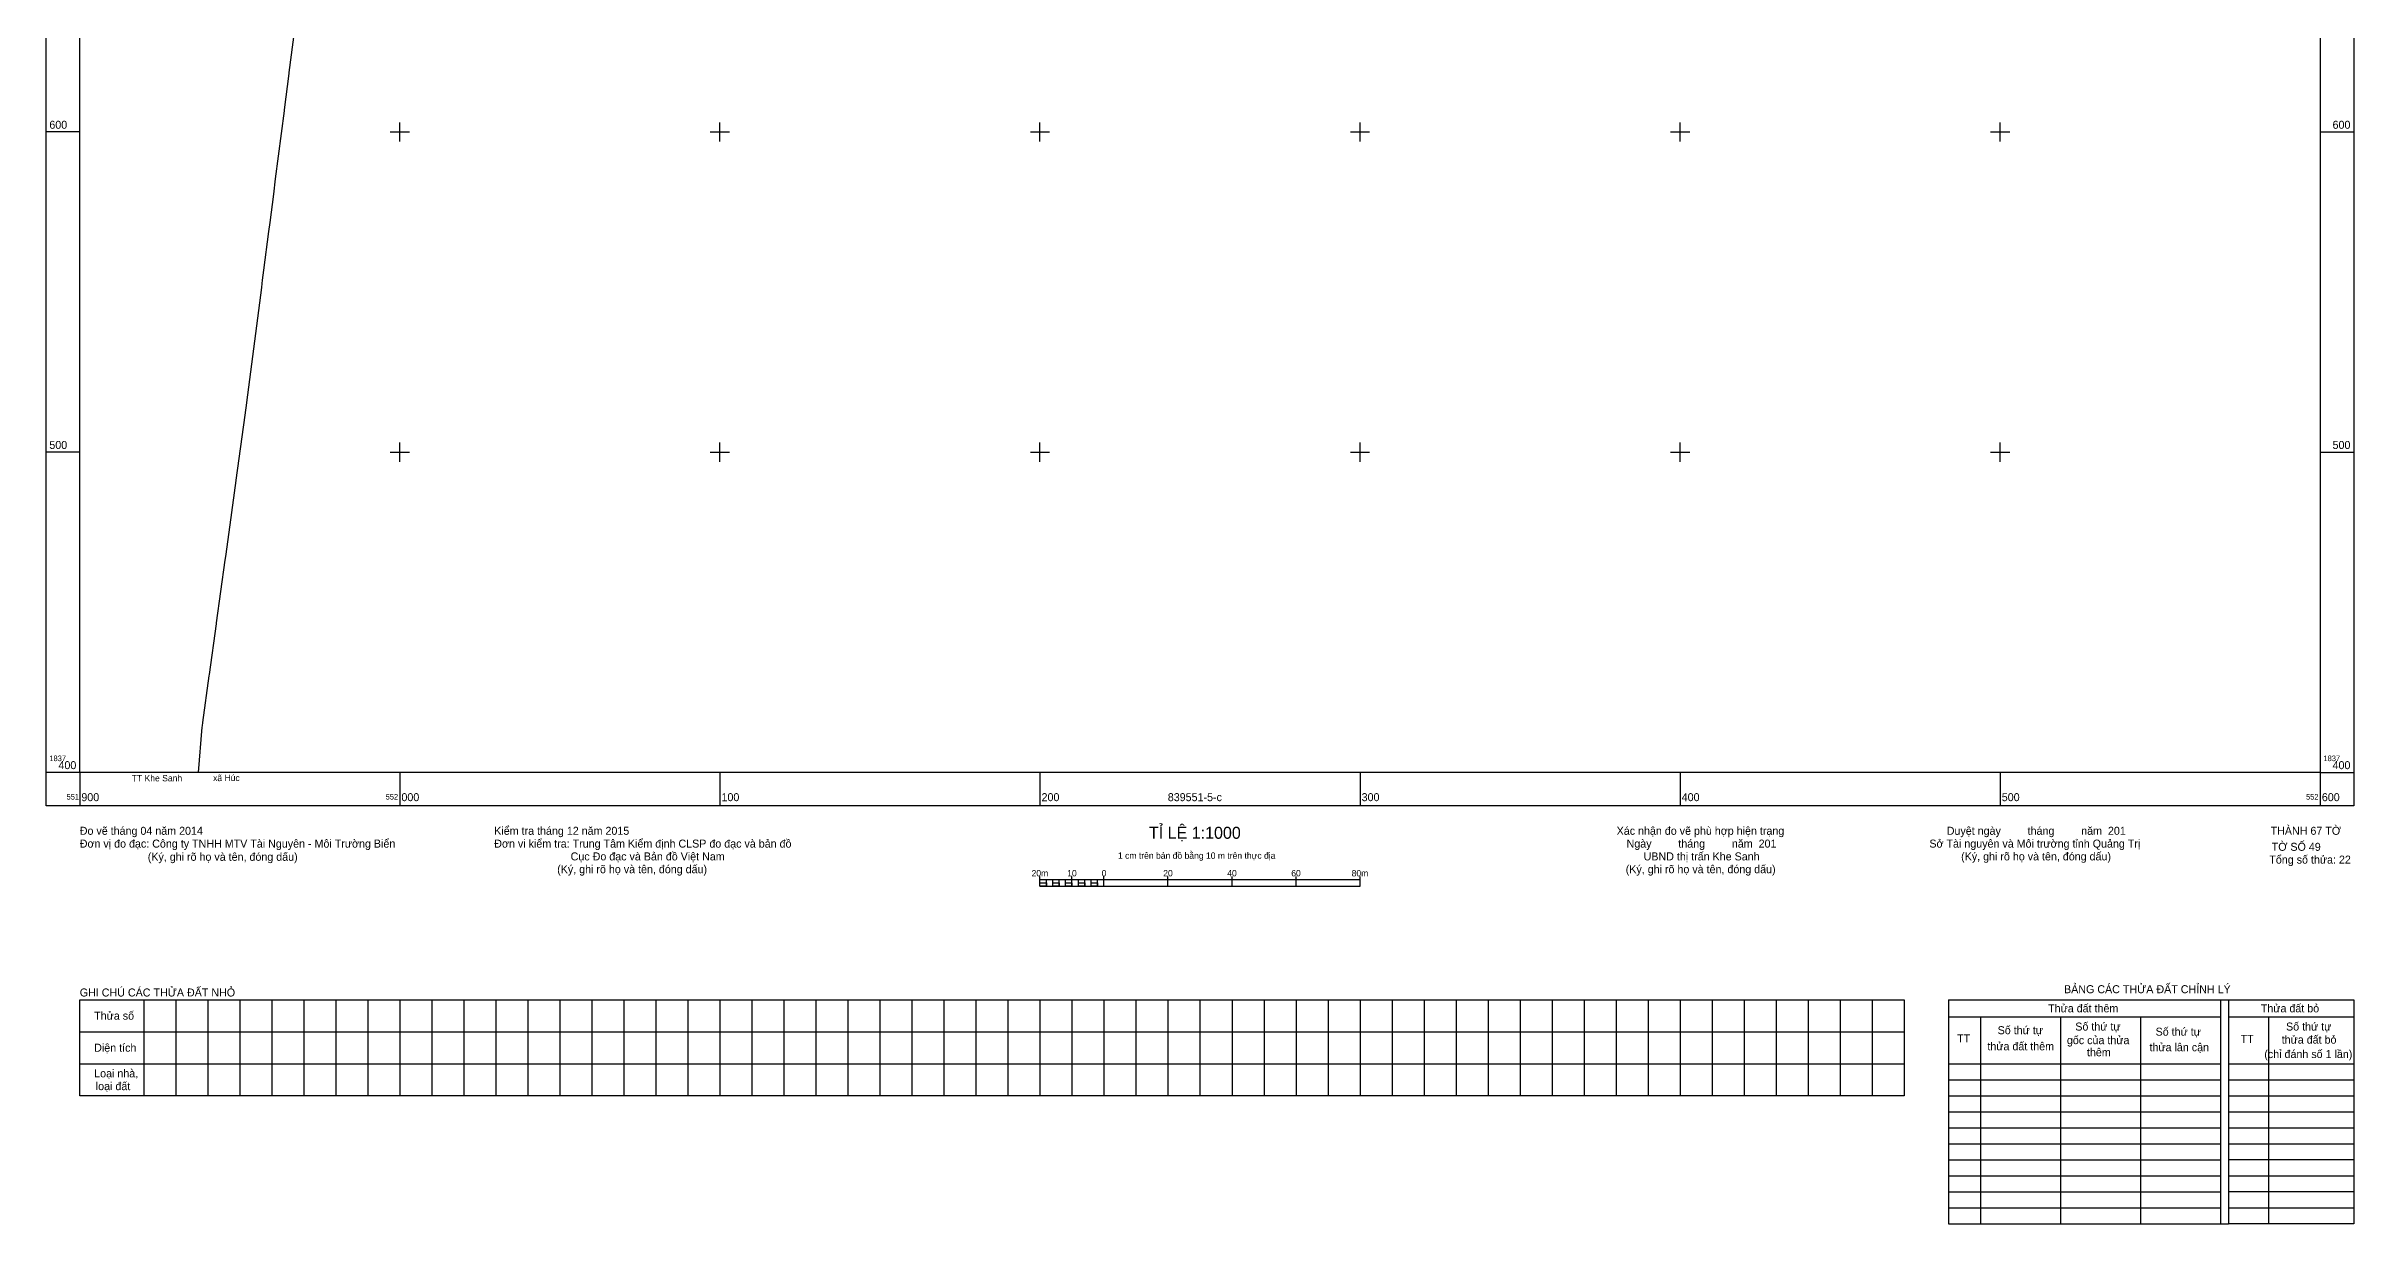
# Model space of a CAD drawing. Extents: x 551890 to 552618, y 1837259 to 1838146.
# Drawn here: x 551890 to 552610, y 1837259 to 1837627 of the extents above; entities that cross this region are included whole.
import ezdxf

# ---------------------------------------------------------------- set-up
doc = ezdxf.new("R2010")
doc.units = 0
for name, color, linetype in [('Level 28', 7, 'Continuous'), ('Level 46', 7, 'Continuous'), ('Level 63', 7, 'Continuous')]:
    doc.layers.add(name, color=color, linetype=linetype)

msp = doc.modelspace()

# ---------------------------------------------------------------- linework, layer by layer
at = {"layer": 'Level 46'}
for p, q in [((551965.47, 1837618.53), (551968.21, 1837639.87)), ((551957.12, 1837553.67), (551957.53, 1837556.84)), ((551952.22, 1837515.54), (551956.84, 1837551.46)), ((551942.71, 1837446.66), (551945.43, 1837466.27))]:
    msp.add_line(p, q, dxfattribs=at)
for points in [[(551963.97, 1837606.95), (551965.43, 1837618.24), (551965.47, 1837618.53)], [(551959.45, 1837571.72), (551960.59, 1837580.62), (551961.2, 1837585.35), (551963.93, 1837606.61), (551963.97, 1837606.95)], [(551957.53, 1837556.84), (551959.08, 1837568.87), (551959.45, 1837571.72)], [(551956.84, 1837551.46), (551956.99, 1837552.67), (551957.12, 1837553.67)], [(551948.9, 1837491.3), (551951.71, 1837511.52), (551952.21, 1837515.45)], [(551946.96, 1837477.27), (551948.88, 1837491.13), (551948.9, 1837491.3)], [(551945.43, 1837466.27), (551945.59, 1837467.39), (551946.96, 1837477.27)], [(551940.44, 1837430.19), (551940.49, 1837430.58), (551942.67, 1837446.34), (551942.71, 1837446.66)], [(551938.32, 1837414.5), (551938.41, 1837415.61), (551940.44, 1837430.19)], [(551937.14, 1837400), (551938.29, 1837414.09), (551938.32, 1837414.5)]]:
    msp.add_lwpolyline(points, dxfattribs=at)
at = {"layer": 'Level 63'}
for p, q in [((552483.84, 1837329), (552610.5, 1837329)), ((552483.84, 1837329), (552483.84, 1837259)), ((552568.84, 1837329), (552568.84, 1837259)), ((552571.34, 1837329), (552571.34, 1837259)), ((552610.5, 1837329), (552610.5, 1837259)), ((552483.84, 1837323.63), (552568.84, 1837323.63)), ((552493.84, 1837323.63), (552493.84, 1837259)), ((552518.84, 1837323.63), (552518.84, 1837259)), ((552543.84, 1837323.63), (552543.84, 1837259)), ((552571.34, 1837323.63), (552610.5, 1837323.63)), ((552583.84, 1837323.63), (552583.84, 1837259)), ((552483.84, 1837309), (552568.84, 1837309)), ((552483.84, 1837304), (552568.84, 1837304)), ((552571.34, 1837309), (552610.5, 1837309)), ((552571.34, 1837304), (552610.5, 1837304)), ((552483.84, 1837299), (552568.84, 1837299)), ((552571.34, 1837299), (552610.5, 1837299)), ((552483.84, 1837294), (552568.84, 1837294)), ((552483.84, 1837289), (552568.84, 1837289)), ((552571.34, 1837294), (552610.5, 1837294)), ((552571.34, 1837289), (552610.5, 1837289)), ((552483.84, 1837284), (552568.84, 1837284)), ((552571.34, 1837284), (552610.5, 1837284)), ((552483.84, 1837279), (552568.84, 1837279)), ((552483.84, 1837274), (552568.84, 1837274)), ((552610.5, 1837279), (552571.34, 1837279)), ((552571.34, 1837274), (552610.5, 1837274)), ((552483.84, 1837269), (552568.84, 1837269)), ((552610.5, 1837269), (552571.34, 1837269)), ((552483.84, 1837264), (552568.84, 1837264)), ((552571.34, 1837264), (552610.5, 1837264)), ((552483.84, 1837259), (552568.84, 1837259)), ((552568.84, 1837259), (552571.34, 1837259)), ((552610.5, 1837259), (552571.34, 1837259))]:
    msp.add_line(p, q, dxfattribs=at)
for points in [[(551889.5, 1838110.5), (552610.5, 1838110.5), (552610.5, 1837389.5), (551889.5, 1837389.5)], [(551900, 1838100), (552600, 1838100), (552600, 1837400), (551900, 1837400)], [(552200, 1837364.5), (552200, 1837365.5), (552202, 1837365.5), (552202, 1837364.5)], [(552204, 1837364.5), (552204, 1837365.5), (552206, 1837365.5), (552206, 1837364.5)], [(552208, 1837364.5), (552208, 1837365.5), (552210, 1837365.5), (552210, 1837364.5)], [(552212, 1837364.5), (552212, 1837365.5), (552214, 1837365.5), (552214, 1837364.5)], [(552216, 1837364.5), (552216, 1837365.5), (552218, 1837365.5), (552218, 1837364.5)]]:
    msp.add_lwpolyline(points, close=True, dxfattribs=at)
for points in [[(551900, 1837600), (551889.5, 1837600)], [(551997, 1837600), (552003, 1837600)], [(552000, 1837597), (552000, 1837603)], [(552097, 1837600), (552103, 1837600)], [(552100, 1837597), (552100, 1837603)], [(552197, 1837600), (552203, 1837600)], [(552200, 1837597), (552200, 1837603)], [(552297, 1837600), (552303, 1837600)], [(552300, 1837597), (552300, 1837603)], [(552397, 1837600), (552403, 1837600)], [(552400, 1837597), (552400, 1837603)], [(552497, 1837600), (552503, 1837600)], [(552500, 1837597), (552500, 1837603)], [(552600, 1837600), (552610.5, 1837600)], [(551900, 1837500), (551889.5, 1837500)], [(551997, 1837500), (552003, 1837500)], [(552000, 1837497), (552000, 1837503)], [(552097, 1837500), (552103, 1837500)], [(552100, 1837497), (552100, 1837503)], [(552197, 1837500), (552203, 1837500)], [(552200, 1837497), (552200, 1837503)], [(552297, 1837500), (552303, 1837500)], [(552300, 1837497), (552300, 1837503)], [(552397, 1837500), (552403, 1837500)], [(552400, 1837497), (552400, 1837503)], [(552497, 1837500), (552503, 1837500)], [(552500, 1837497), (552500, 1837503)], [(552600, 1837500), (552610.5, 1837500)], [(551900, 1837400), (551889.5, 1837400)], [(551900, 1837400), (551900, 1837389.5)], [(552000, 1837400), (552000, 1837389.5)], [(552100, 1837400), (552100, 1837389.5)], [(552200, 1837400), (552200, 1837389.5)], [(552300, 1837400), (552300, 1837389.5)], [(552400, 1837400), (552400, 1837389.5)], [(552500, 1837400), (552500, 1837389.5)], [(552600, 1837400), (552600, 1837389.5)], [(552600, 1837400), (552610.5, 1837400)], [(552200, 1837364.5), (552200, 1837367.5)], [(552200, 1837366.5), (552300, 1837366.5)], [(552200, 1837364.5), (552300, 1837364.5)], [(552202, 1837364.5), (552202, 1837366.5)], [(552204, 1837364.5), (552204, 1837366.5)], [(552206, 1837364.5), (552206, 1837366.5)], [(552208, 1837364.5), (552208, 1837366.5)], [(552210, 1837364.5), (552210, 1837367.5)], [(552210, 1837364.5), (552210, 1837366.5)], [(552212, 1837364.5), (552212, 1837366.5)], [(552214, 1837364.5), (552214, 1837366.5)], [(552216, 1837364.5), (552216, 1837366.5)], [(552218, 1837364.5), (552218, 1837366.5)], [(552220, 1837364.5), (552220, 1837367.5)], [(552240, 1837364.5), (552240, 1837367.5)], [(552260, 1837364.5), (552260, 1837367.5)], [(552280, 1837364.5), (552280, 1837367.5)], [(552300, 1837364.5), (552300, 1837367.5)], [(552470, 1837299), (551900, 1837299), (551900, 1837329), (552470, 1837329)], [(551920, 1837329), (551920, 1837299)], [(551930, 1837329), (551930, 1837299)], [(551940, 1837329), (551940, 1837299)], [(551950, 1837329), (551950, 1837299)], [(551960, 1837329), (551960, 1837299)], [(551970, 1837329), (551970, 1837299)], [(551980, 1837329), (551980, 1837299)], [(551990, 1837329), (551990, 1837299)], [(552000, 1837329), (552000, 1837299)], [(552010, 1837329), (552010, 1837299)], [(552020, 1837329), (552020, 1837299)], [(552030, 1837329), (552030, 1837299)], [(552040, 1837329), (552040, 1837299)], [(552050, 1837329), (552050, 1837299)], [(552060, 1837329), (552060, 1837299)], [(552070, 1837329), (552070, 1837299)], [(552080, 1837329), (552080, 1837299)], [(552090, 1837329), (552090, 1837299)], [(552100, 1837329), (552100, 1837299)], [(552110, 1837329), (552110, 1837299)], [(552120, 1837329), (552120, 1837299)], [(552130, 1837329), (552130, 1837299)], [(552140, 1837329), (552140, 1837299)], [(552150, 1837329), (552150, 1837299)], [(552160, 1837329), (552160, 1837299)], [(552170, 1837329), (552170, 1837299)], [(552180, 1837329), (552180, 1837299)], [(552190, 1837329), (552190, 1837299)], [(552200, 1837329), (552200, 1837299)], [(552210, 1837329), (552210, 1837299)], [(552220, 1837329), (552220, 1837299)], [(552230, 1837329), (552230, 1837299)], [(552240, 1837329), (552240, 1837299)], [(552250, 1837329), (552250, 1837299)], [(552260, 1837329), (552260, 1837299)], [(552270, 1837329), (552270, 1837299)], [(552280, 1837329), (552280, 1837299)], [(552290, 1837329), (552290, 1837299)], [(552300, 1837329), (552300, 1837299)], [(552310, 1837329), (552310, 1837299)], [(552320, 1837329), (552320, 1837299)], [(552330, 1837329), (552330, 1837299)], [(552340, 1837329), (552340, 1837299)], [(552350, 1837329), (552350, 1837299)], [(552360, 1837329), (552360, 1837299)], [(552370, 1837329), (552370, 1837299)], [(552380, 1837329), (552380, 1837299)], [(552390, 1837329), (552390, 1837299)], [(552400, 1837329), (552400, 1837299)], [(552410, 1837329), (552410, 1837299)], [(552420, 1837329), (552420, 1837299)], [(552430, 1837329), (552430, 1837299)], [(552440, 1837329), (552440, 1837299)], [(552450, 1837329), (552450, 1837299)], [(552460, 1837329), (552460, 1837299)], [(552470, 1837329), (552470, 1837299)], [(551900, 1837319), (552470, 1837319)], [(551900, 1837309), (552470, 1837309)]]:
    msp.add_lwpolyline(points, dxfattribs=at)

# ---------------------------------------------------------------- texts
at = {"layer": 'Level 28'}
msp.add_text('TT Khe Sanh             xã Húc', height=2, rotation=0.24507, dxfattribs=at).set_placement((551916.24, 1837397.14))
at = {"layer": 'Level 63'}
for s, height, p in [('600', 2.5, (551890.5, 1837601)), ('600', 2.5, (552603.85, 1837601)), ('500', 2.5, (551890.5, 1837501)), ('500', 2.5, (552603.85, 1837501)), ('1837', 1.75, (551890.5, 1837403.5)), ('1837', 1.75, (552601, 1837403.5)), ('400', 2.5, (551893.35, 1837401)), ('400', 2.5, (552603.85, 1837401)), ('551', 1.75, (551895.88, 1837391.5)), ('900', 2.5, (551900.5, 1837391)), ('552', 1.75, (551995.56, 1837391.5)), ('000', 2.5, (552000.5, 1837391)), ('100', 2.5, (552100.5, 1837391)), ('200', 2.5, (552200.5, 1837391)), ('839551-5-c', 2.5, (552239.94, 1837391)), ('300', 2.5, (552300.5, 1837391)), ('400', 2.5, (552400.5, 1837391)), ('500', 2.5, (552500.5, 1837391)), ('552', 1.75, (552595.56, 1837391.5)), ('600', 2.5, (552600.5, 1837391)), ('Đo vẽ tháng 04 năm 2014', 2.5, (551900, 1837380.5)), ('Kiểm tra tháng 12 năm 2015', 2.5, (552029.5, 1837380.5)), ('TỈ LỆ 1:1000', 3.75, (552234.03, 1837379.25)), ('Xác nhận đo vẽ phù hợp hiện trạng', 2.5, (552380.17, 1837380.5)), ('Duyệt ngày         tháng         năm  201', 2.5, (552483.31, 1837380.5)), ('THÀNH 67 TỜ', 2.5, (552584.49, 1837380.5)), ('Đơn vị đo đạc: Công ty TNHH MTV Tài Nguyên - Môi Trường Biển', 2.5, (551900, 1837376.5)), ('(Ký, ghi rõ họ và tên, đóng dấu)', 2.5, (551921.25, 1837372.38)), ('Đơn vi kiểm tra: Trung Tâm Kiểm định CLSP đo đạc và bản đồ', 2.5, (552029.5, 1837376.5)), ('Cục Đo đạc và Bản đồ Việt Nam', 2.5, (552053.37, 1837372.5)), ('1 cm trên bản đồ bằng 10 m trên thực địa', 2, (552224.36, 1837373)), ('Ngày         tháng         năm  201', 2.5, (552383.28, 1837376.5)), ('UBND thị trấn Khe Sanh', 2.5, (552388.6, 1837372.5)), ('Sở Tài nguyên và Môi trường tỉnh Quảng Trị', 2.5, (552477.88, 1837376.5)), ('(Ký, ghi rõ họ và tên, đóng dấu)', 2.5, (552487.8, 1837372.5)), ('TỜ SỐ 49', 2.5, (552584.84, 1837375.5)), ('(Ký, ghi rõ họ và tên, đóng dấu)', 2.5, (552049.16, 1837368.5)), ('20m', 2, (552197.38, 1837367.5)), ('10', 2, (552208.51, 1837367.5)), ('0', 2, (552219.29, 1837367.5)), ('20', 2, (552238.51, 1837367.5)), ('40', 2, (552258.51, 1837367.5)), ('60', 2, (552278.51, 1837367.5)), ('80m', 2, (552297.38, 1837367.5)), ('(Ký, ghi rõ họ và tên, đóng dấu)', 2.5, (552383.01, 1837368.5)), ('Tổng số thửa: 22', 2.5, (552584.09, 1837371.5)), ('GHI CHÚ CÁC THỬA ĐẤT NHỎ', 2.5, (551900, 1837330)), ('BẢNG CÁC THỬA ĐẤT CHỈNH LÝ', 2.5, (552519.95, 1837331.02)), ('Thửa số', 2.5, (551904.5, 1837322.75)), ('Thửa đất thêm', 2.5, (552514.98, 1837325.06)), ('Thửa đất bỏ', 2.5, (552581.44, 1837325.06)), ('TT', 2.5, (552486.54, 1837315.64)), ('Số thứ tự', 2.5, (552499.21, 1837318.22)), ('gốc của thửa', 2.5, (552520.86, 1837315.11)), ('Số thứ tự', 2.5, (552523.47, 1837319.36)), ('Số thứ tự', 2.5, (552548.56, 1837317.76)), ('TT', 2.5, (552575.14, 1837315.52)), ('thửa đất bỏ', 2.5, (552587.96, 1837315.28)), ('Số thứ tự', 2.5, (552589.32, 1837319.36)), ('Diện tích', 2.5, (551904.5, 1837312.75)), ('thửa đất thêm', 2.5, (552496.01, 1837313.2)), ('thêm', 2.5, (552527.11, 1837311.34)), ('thửa lân cận', 2.5, (552546.66, 1837312.9)), ('(chỉ đánh số 1 lần)', 2.5, (552582.53, 1837310.77)), ('Loại nhà,', 2.5, (551904.5, 1837304.75)), ('loại đất', 2.5, (551905, 1837300.75))]:
    msp.add_text(s, height=height, dxfattribs=at).set_placement(p)

doc.saveas('drawing.dxf')
